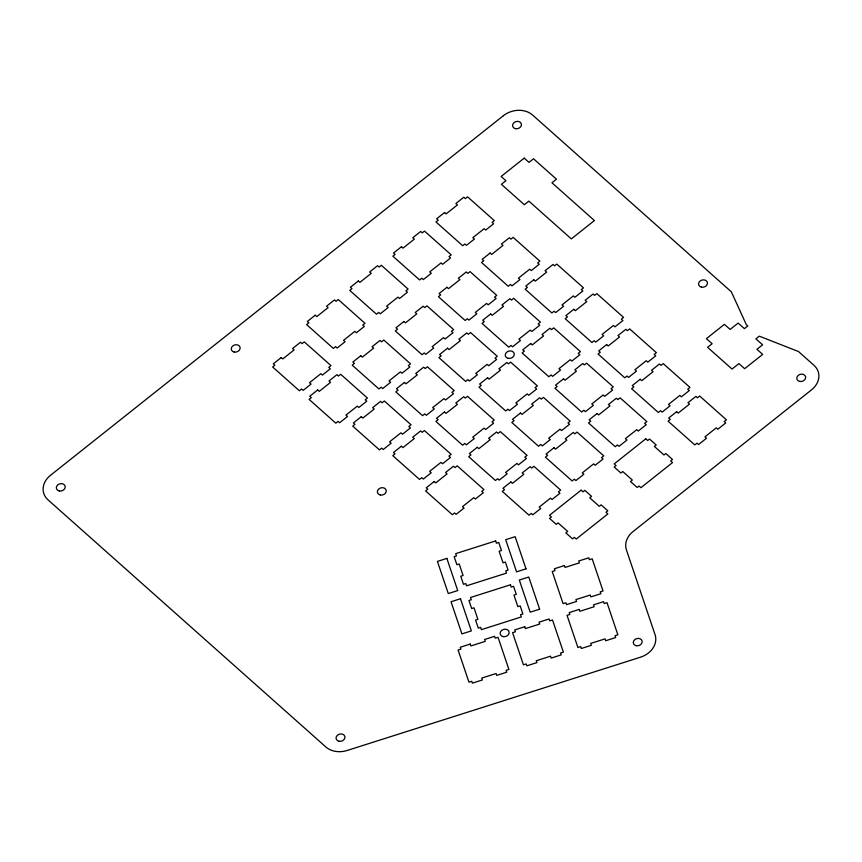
<?xml version="1.0" encoding="UTF-8"?>
<svg xmlns="http://www.w3.org/2000/svg" width="862" height="862" viewBox="0 0 862 862"><rect width="100%" height="100%" fill="white"/><g stroke="black" fill="none" stroke-linecap="round" stroke-linejoin="round"><path stroke-width="1.29" d="M503.365 115.713L50.449 475.35A21.011 17.003 -15.7 0 0 48.003 499.841L325.836 746.955A21.011 17.003 -15.7 0 0 347.117 750.49L640.498 657.189A21.011 17.003 -15.7 0 0 655.066 634.712L626.405 549.87A21.011 17.003 -15.7 0 1 633.02 531.585L811.551 389.829A21.011 17.003 -15.7 0 0 813.997 365.337L798.481 351.534L759.293 336.158L755.888 338.852L762.59 344.811L756.933 349.304L762.665 354.401L744.649 368.699L738.928 363.602L732.043 369.065L707.605 347.332L712.131 343.744L706.398 338.647L724.403 324.349L730.136 329.446L738.152 323.078L744.412 328.637L747.807 325.944L746.309 324.608L731.321 291.798L532.597 115.045A21.011 17.003 -15.7 0 0 503.365 115.713M315.223 315.212L307.303 321.504L308.855 322.884L306.646 324.64L333.368 348.42L335.587 346.653L337.139 348.043L345.059 341.751L343.507 340.371L354.842 331.364L356.394 332.754L364.314 326.461L362.762 325.071L364.982 323.315L338.26 299.545L336.04 301.301L334.478 299.922L326.558 306.215L328.12 307.594L316.785 316.591L315.223 315.212M358.333 280.98L350.414 287.272L351.965 288.651L349.757 290.419L376.478 314.188L378.698 312.421L380.25 313.811L388.169 307.518L386.618 306.139L397.953 297.131L399.505 298.521L407.424 292.229L405.873 290.85L408.092 289.082L381.37 265.313L379.151 267.069L377.588 265.69L369.669 271.983L371.231 273.362L359.896 282.359L358.333 280.98M401.444 246.747L393.525 253.04L395.076 254.419L392.867 256.186L419.589 279.956L421.809 278.189L423.361 279.579L431.28 273.286L429.729 271.907L441.064 262.899L442.615 264.289L450.535 257.997L448.983 256.617L451.203 254.85L424.481 231.081L422.261 232.837L420.699 231.458L412.779 237.75L414.342 239.13L403.007 248.127L401.444 246.747M444.555 212.526L436.635 218.808L438.187 220.198L435.967 221.954L462.689 245.724L464.909 243.968L466.471 245.347L474.391 239.065L472.829 237.675L484.164 228.678L485.726 230.057L493.646 223.764L492.094 222.385L494.303 220.629L467.581 196.848L465.361 198.616L463.81 197.226L455.89 203.518L457.442 204.908L446.107 213.905L444.555 212.526M524.215 158.123L501.134 176.451L505.919 180.708L501.393 184.296L524.344 204.725L528.869 201.126L571.334 238.893L594.414 220.553L551.96 182.798L556.486 179.199L533.524 158.78L528.999 162.379L524.215 158.123M281.227 357.547L273.308 363.839L274.859 365.219L272.64 366.986L299.373 390.755L301.592 388.988L303.144 390.378L311.063 384.086L309.512 382.706L320.847 373.699L322.399 375.089L330.318 368.796L328.767 367.417L330.986 365.65L304.254 341.88L302.034 343.636L300.482 342.257L292.563 348.55L294.114 349.929L282.779 358.926L281.227 357.547M317.669 389.958L309.749 396.251L311.311 397.641L309.092 399.397L335.814 423.167L338.033 421.41L339.585 422.789L347.505 416.497L345.953 415.118L357.288 406.121L358.84 407.5L366.77 401.207L365.208 399.828L367.427 398.072L340.705 374.291L338.486 376.058L336.923 374.668L329.004 380.961L330.566 382.351L319.231 391.348L317.669 389.958M360.779 355.737L352.86 362.018L354.422 363.408L352.202 365.165L378.924 388.934L381.144 387.178L382.696 388.557L390.615 382.275L389.064 380.885L400.399 371.888L401.951 373.268L409.881 366.986L408.319 365.596L410.538 363.839L383.816 340.059L381.597 341.826L380.034 340.447L372.115 346.729L373.677 348.119L362.342 357.116L360.779 355.737M403.89 321.504L395.97 327.786L397.533 329.176L395.313 330.933L422.035 354.702L424.255 352.946L425.806 354.325L433.726 348.043L432.174 346.653L443.51 337.656L445.061 339.035L452.992 332.754L451.429 331.364L453.649 329.607L426.927 305.827L424.707 307.594L423.145 306.215L415.225 312.497L416.788 313.887L405.452 322.884L403.89 321.504M447.001 287.272L439.081 293.554L440.644 294.944L438.424 296.7L465.146 320.481L467.366 318.714L468.917 320.093L476.837 313.811L475.285 312.421L486.621 303.424L488.172 304.803L496.103 298.521L494.54 297.131L496.76 295.375L470.038 271.605L467.818 273.362L466.256 271.983L458.336 278.264L459.899 279.654L448.563 288.651L447.001 287.272M490.112 253.04L482.192 259.333L483.744 260.712L481.524 262.479L508.246 286.249L510.466 284.492L512.028 285.872L519.948 279.579L518.396 278.2L529.731 269.192L531.283 270.582L539.203 264.289L537.651 262.91L539.871 261.143L513.138 237.373L510.918 239.14L509.367 237.75L501.447 244.043L502.999 245.422L491.663 254.43L490.112 253.04M361.307 416.68L353.388 422.962L354.939 424.352L352.72 426.108L379.442 449.878L381.661 448.121L383.224 449.501L391.143 443.219L389.581 441.829L400.916 432.832L402.479 434.211L410.398 427.929L408.847 426.539L411.055 424.783L384.333 401.002L382.114 402.769L380.562 401.39L372.643 407.672L374.194 409.062L362.859 418.059L361.307 416.68M404.418 382.448L396.498 388.73L398.05 390.12L395.83 391.876L422.552 415.646L424.772 413.889L426.334 415.268L434.254 408.987L432.692 407.597L444.027 398.6L445.589 399.979L453.509 393.697L451.957 392.307L454.166 390.551L427.444 366.77L425.225 368.537L423.673 367.158L415.753 373.44L417.305 374.83L405.97 383.827L404.418 382.448M447.529 348.216L439.598 354.497L441.161 355.887L438.941 357.644L465.663 381.424L467.883 379.657L469.445 381.036L477.365 374.754L475.802 373.365L487.138 364.367L488.7 365.747L496.62 359.465L495.057 358.075L497.277 356.318L470.555 332.549L468.335 334.305L466.784 332.926L458.864 339.208L460.416 340.598L449.08 349.595L447.529 348.216M490.64 313.983L482.709 320.265L484.272 321.655L482.052 323.412L508.774 347.192L510.994 345.425L512.556 346.804L520.476 340.522L518.913 339.132L530.249 330.135L531.811 331.514L539.731 325.233L538.168 323.843L540.388 322.086L513.666 298.317L511.446 300.073L509.895 298.694L501.975 304.976L503.527 306.366L492.191 315.363L490.64 313.983M533.75 279.751L525.82 286.044L527.382 287.423L525.163 289.179L551.885 312.96L554.104 311.193L555.667 312.583L563.586 306.29L562.024 304.9L573.359 295.903L574.922 297.282L582.841 291L581.279 289.61L583.499 287.854L556.777 264.084L554.557 265.841L553.005 264.462L545.086 270.743L546.637 272.133L535.302 281.131L533.75 279.751M401.369 446.225L393.449 452.507L395.001 453.897L392.781 455.653L419.503 479.423L421.723 477.667L423.285 479.046L431.205 472.764L429.642 471.374L440.978 462.377L442.54 463.756L450.46 457.474L448.908 456.084L451.117 454.328L424.395 430.547L422.175 432.315L420.624 430.935L412.704 437.217L414.256 438.607L402.92 447.604L401.369 446.225M444.48 411.993L436.56 418.275L438.111 419.665L435.892 421.421L462.614 445.201L464.833 443.434L466.396 444.814L474.315 438.532L472.753 437.142L484.088 428.145L485.651 429.524L493.57 423.242L492.019 421.852L494.228 420.096L467.506 396.326L465.286 398.082L463.734 396.703L455.815 402.985L457.366 404.375L446.031 413.372L444.48 411.993M487.59 377.761L479.66 384.043L481.222 385.433L479.003 387.189L505.725 410.969L507.944 409.202L509.507 410.581L517.426 404.3L515.864 402.91L527.199 393.912L528.762 395.292L536.681 389.01L535.119 387.62L537.338 385.864L510.616 362.094L508.397 363.85L506.845 362.471L498.926 368.753L500.477 370.143L489.142 379.14L487.59 377.761M530.701 343.529L522.771 349.821L524.333 351.2L522.113 352.957L548.835 376.737L551.055 374.97L552.617 376.36L560.537 370.067L558.975 368.677L570.31 359.68L571.872 361.07L579.792 354.778L578.23 353.388L580.449 351.631L553.727 327.862L551.508 329.618L549.956 328.239L542.036 334.531L543.588 335.911L532.253 344.908L530.701 343.529M573.812 309.296L565.881 315.589L567.444 316.968L565.224 318.724L591.946 342.505L594.166 340.738L595.728 342.128L603.648 335.835L602.085 334.456L613.421 325.448L614.983 326.838L622.903 320.545L621.34 319.166L623.56 317.399L596.838 293.63L594.618 295.386L593.067 294.007L585.147 300.299L586.699 301.678L575.363 310.676L573.812 309.296M434.2 481.513L426.27 487.795L427.832 489.185L425.612 490.941L452.334 514.711L454.554 512.955L456.117 514.334L464.036 508.052L462.474 506.662L473.809 497.665L475.371 499.044L483.291 492.762L481.729 491.372L483.948 489.616L457.226 465.836L455.007 467.603L453.455 466.223L445.535 472.505L447.087 473.895L435.752 482.892L434.2 481.513M477.311 447.281L469.381 453.563L470.943 454.953L468.723 456.709L495.445 480.49L497.665 478.722L499.227 480.102L507.147 473.82L505.585 472.43L516.92 463.433L518.482 464.812L526.402 458.53L524.839 457.14L527.059 455.384L500.337 431.614L498.117 433.37L496.566 431.991L488.646 438.273L490.198 439.663L478.863 448.66L477.311 447.281M520.422 413.049L512.491 419.331L514.054 420.721L511.834 422.477L538.556 446.257L540.776 444.49L542.338 445.869L550.258 439.588L548.695 438.198L560.031 429.201L561.593 430.58L569.513 424.298L567.95 422.908L570.17 421.152L543.448 397.382L541.228 399.138L539.677 397.759L531.757 404.041L533.309 405.431L521.973 414.428L520.422 413.049M563.522 378.817L555.602 385.109L557.164 386.488L554.945 388.245L581.667 412.025L583.886 410.258L585.438 411.648L593.368 405.355L591.806 403.966L603.141 394.968L604.704 396.348L612.623 390.066L611.061 388.676L613.281 386.919L586.559 363.15L584.339 364.906L582.787 363.527L574.857 369.82L576.419 371.199L565.084 380.196L563.522 378.817M606.632 344.584L598.713 350.877L600.275 352.256L598.056 354.013L624.778 377.793L626.997 376.026L628.549 377.416L636.479 371.123L634.917 369.744L646.252 360.736L647.815 362.126L655.734 355.834L654.172 354.444L656.391 352.687L629.669 328.918L627.45 330.674L625.898 329.295L617.968 335.587L619.53 336.967L608.195 345.964L606.632 344.584M510.875 481.977L502.955 488.269L504.507 489.648L502.298 491.415L529.02 515.185L531.24 513.418L532.791 514.808L540.711 508.515L539.159 507.136L550.495 498.128L552.046 499.518L559.966 493.226L558.414 491.846L560.634 490.079L533.912 466.31L531.692 468.066L530.13 466.687L522.21 472.979L523.773 474.359L512.437 483.356L510.875 481.977M553.986 447.744L546.066 454.037L547.618 455.416L545.409 457.183L572.131 480.953L574.351 479.186L575.902 480.576L583.822 474.283L582.27 472.904L593.606 463.896L595.157 465.286L603.077 458.993L601.525 457.614L603.745 455.847L577.023 432.077L574.803 433.834L573.241 432.455L565.321 438.747L566.884 440.126L555.548 449.124L553.986 447.744M597.097 413.512L589.177 419.805L590.729 421.184L588.52 422.951L615.242 446.721L617.461 444.954L619.013 446.344L626.933 440.051L625.381 438.672L636.716 429.664L638.268 431.054L646.188 424.761L644.636 423.382L646.856 421.615L620.134 397.845L617.914 399.602L616.352 398.222L608.432 404.515L609.994 405.894L598.659 414.902L597.097 413.512M640.207 379.291L632.288 385.573L633.839 386.963L631.62 388.719L658.342 412.489L660.561 410.732L662.124 412.111L670.043 405.83L668.481 404.44L679.816 395.442L681.379 396.822L689.298 390.54L687.747 389.15L689.956 387.394L663.234 363.613L661.014 365.38L659.462 364.001L651.543 370.283L653.094 371.673L641.759 380.67L640.207 379.291M676.648 411.702L668.729 417.995L670.28 419.374L668.061 421.141L694.794 444.911L697.013 443.154L698.565 444.533L706.484 438.241L704.933 436.862L716.268 427.854L717.82 429.244L725.739 422.951L724.188 421.572L726.407 419.805L699.675 396.035L697.466 397.802L695.903 396.412L687.984 402.705L689.535 404.084L678.2 413.092L676.648 411.702M581.128 490.166L549.514 515.271L551.389 516.941L549.557 518.396L556.249 524.355L558.091 522.9L567.67 531.423L565.828 532.878L572.53 538.836L574.372 537.371L576.247 539.041L607.861 513.935L605.986 512.276L607.818 510.81L601.126 504.852L599.284 506.317L589.705 497.794L591.547 496.329L584.845 490.37L583.003 491.836L581.128 490.166M645.8 438.823L614.186 463.928L616.061 465.588L614.218 467.053L620.92 473.012L622.752 471.546L632.342 480.069L630.499 481.535L637.19 487.483L639.033 486.028L640.908 487.698L672.522 462.592L670.647 460.922L672.489 459.468L665.787 453.509L663.956 454.964L654.366 446.441L656.208 444.986L649.517 439.027L647.674 440.493L645.8 438.823M495.661 540.937L455.707 553.641L456.472 555.904L454.155 556.647L456.871 564.707L459.198 563.963L463.088 575.493L460.761 576.225L463.487 584.285L465.814 583.542L466.568 585.804L506.522 573.101L505.757 570.849L508.084 570.105L505.369 562.046L503.042 562.789L499.141 551.26L501.468 550.516L498.742 542.467L496.426 543.2L495.661 540.937M446.861 558.404L437.422 561.41L448.283 593.562L457.722 590.567L446.861 558.404M526.003 568.845L516.564 571.851L505.692 539.698L515.142 536.692L526.003 568.845M564.416 565.558L554.406 568.748L555.042 570.612L552.23 571.506L563.091 603.659L565.892 602.764L566.528 604.639L576.538 601.461L575.902 599.586L590.222 595.028L590.858 596.903L600.868 593.713L600.232 591.849L603.044 590.955L592.183 558.802L589.382 559.697L588.746 557.822L578.736 561L579.361 562.875L565.041 567.433L564.416 565.558M460.48 598.745L451.041 601.751L461.903 633.904L471.352 630.898L460.48 598.745M510.476 584.792L470.523 597.495L471.288 599.747L468.96 600.491L471.676 608.55L474.003 607.807L477.893 619.336L475.576 620.08L478.302 628.129L480.619 627.385L481.384 629.648L521.327 616.944L520.573 614.692L522.889 613.949L520.174 605.889L517.846 606.632L513.957 595.103L516.273 594.371L513.547 586.311L511.231 587.054L510.476 584.792M539.623 609.186L530.184 612.192L519.323 580.029L528.762 577.034L539.623 609.186M470.275 644.054L460.265 647.243L460.901 649.108L458.088 650.002L468.95 682.154L471.762 681.26L472.387 683.135L482.408 679.956L481.772 678.082L496.092 673.524L496.727 675.399L506.727 672.209L506.102 670.345L508.903 669.451L498.042 637.298L495.241 638.192L494.605 636.318L484.595 639.496L485.231 641.371L470.911 645.929L470.275 644.054M524.753 626.728L514.743 629.917L515.379 631.781L512.578 632.676L523.428 664.828L526.24 663.934L526.865 665.809L536.886 662.63L536.25 660.755L550.57 656.197L551.206 658.072L561.205 654.883L560.58 653.019L563.382 652.125L552.52 619.972L549.719 620.866L549.083 618.991L539.073 622.17L539.709 624.045L525.389 628.603L524.753 626.728M579.221 609.402L569.222 612.591L569.847 614.455L567.045 615.349L577.906 647.502L580.708 646.608L581.344 648.483L591.354 645.304L590.718 643.429L605.038 638.871L605.674 640.746L615.683 637.557L615.048 635.693L617.86 634.798L606.999 602.646L604.187 603.54L603.562 601.665L593.541 604.844L594.177 606.719L579.857 611.277L579.221 609.402M503.117 636.619A4.579 3.696 -15.7 0 0 509.086 631.878A4.579 3.696 -15.7 0 0 501.727 630.359A4.579 3.696 -15.7 0 0 503.117 636.619M508.246 358.333A4.579 3.696 -15.7 0 0 514.215 353.582A4.579 3.696 -15.7 0 0 506.856 352.073A4.579 3.696 -15.7 0 0 508.246 358.333M701.506 287.165A4.504 3.642 -15.7 0 0 707.39 282.499A4.504 3.642 -15.7 0 0 700.149 281.001A4.504 3.642 -15.7 0 0 701.506 287.165M799.721 381.446A4.504 3.642 -15.7 0 0 805.593 376.78A4.504 3.642 -15.7 0 0 798.352 375.282A4.504 3.642 -15.7 0 0 799.721 381.446M636.221 645.713A4.504 3.642 -15.7 0 0 642.104 641.048A4.504 3.642 -15.7 0 0 634.852 639.55A4.504 3.642 -15.7 0 0 636.221 645.713M380.304 494.993A4.504 3.642 -15.7 0 0 386.187 490.316A4.504 3.642 -15.7 0 0 378.935 488.829A4.504 3.642 -15.7 0 0 380.304 494.993M234.184 352.041A4.504 3.642 -15.7 0 0 240.067 347.375A4.504 3.642 -15.7 0 0 232.815 345.877A4.504 3.642 -15.7 0 0 234.184 352.041M515.508 128.664A4.504 3.642 -15.7 0 0 521.391 123.988A4.504 3.642 -15.7 0 0 514.14 122.501A4.504 3.642 -15.7 0 0 515.508 128.664M59.262 490.941A4.504 3.642 -15.7 0 0 65.146 486.276A4.504 3.642 -15.7 0 0 57.894 484.778A4.504 3.642 -15.7 0 0 59.262 490.941M338.992 741.245A4.504 3.642 -15.7 0 0 344.875 736.568A4.504 3.642 -15.7 0 0 337.624 735.081A4.504 3.642 -15.7 0 0 338.992 741.245"/></g></svg>
